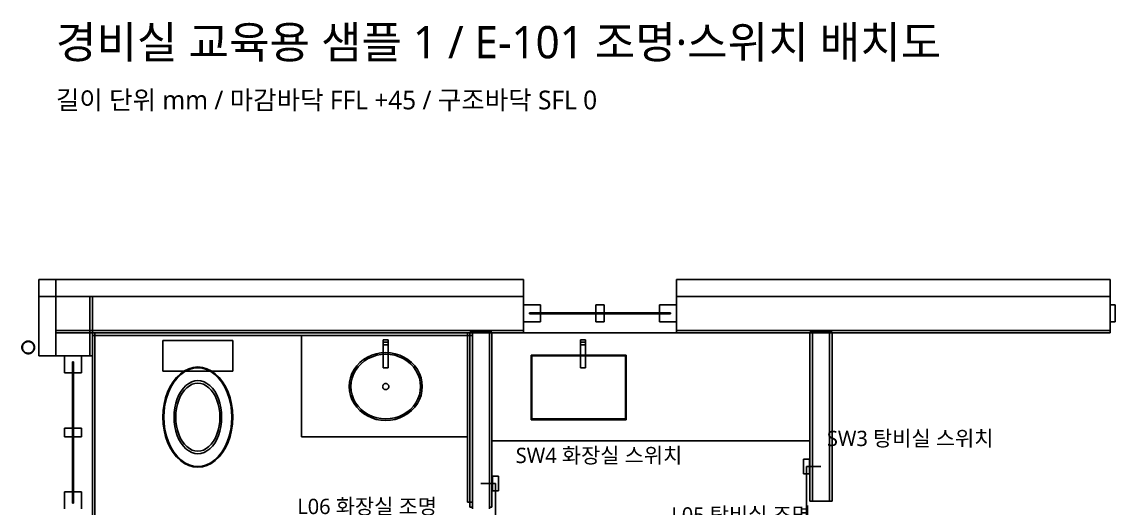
# Model space of a CAD drawing. Header units: millimetres. Extents: x -200 to 11713, y -1113 to 5614.
# Drawn here: x -200 to 6230, y 2755 to 5614 of the extents above; entities that cross this region are included whole.
import ezdxf

# ---------------------------------------------------------------- set-up
doc = ezdxf.new("R2010")
doc.units = ezdxf.units.MM
for name, color, linetype in [('BUILDING', 8, 'Continuous'), ('CIRCUIT', 3, 'Continuous'), ('LIGHT', 2, 'Continuous'), ('TEXT', 7, 'Continuous')]:
    doc.layers.add(name, color=color, linetype=linetype)
doc.styles.add('KOREAN', font='malgun.ttf')

msp = doc.modelspace()

# ---------------------------------------------------------------- linework, layer by layer
at = {"layer": 'BUILDING'}
for p, q in [((-100, 4100), (-51.515, 4100)), ((-100, 4048.485), (-100, 4100)), ((-51.515, 4100), (0, 4100)), ((0, 4100), (1333.333, 4100)), ((0, 4048.485), (0, 4100)), ((0, 4100), (0, 4051.515)), ((0, 4051.515), (0, 4000)), ((1333.333, 4100), (2750, 4100)), ((2750, 4100), (2750, 4051.515)), ((2750, 4051.515), (2750, 4000)), ((3650, 4100), (4886.364, 4100)), ((3650, 4048.485), (3650, 4100)), ((4886.364, 4100), (6200, 4100)), ((6200, 4100), (6200, 4051.515)), ((6200, 4051.515), (6200, 4000)), ((-100, 4000), (-100, 4048.485)), ((-100, 4000), (-51.515, 4000)), ((-100, 3819.697), (-100, 4000)), ((-48.485, 4000), (-100, 4000)), ((-51.515, 4000), (0, 4000)), ((0, 4000), (-48.485, 4000)), ((0, 4000), (0, 4048.485)), ((0, 4000), (1352.459, 4000)), ((0, 3898.361), (0, 4000)), ((0, 4000), (98.361, 4000)), ((0, 3822.131), (0, 4000)), ((1416.667, 4000), (0, 4000)), ((0, 4000), (0, 3830.303)), ((98.361, 4000), (200, 4000)), ((200, 4000), (200, 3827.869)), ((200, 4000), (207.263, 4000)), ((200, 3819.468), (200, 4000)), ((207.263, 4000), (215, 4000)), ((215, 4000), (215, 3830.533)), ((1352.459, 4000), (2750, 4000)), ((2750, 4000), (1416.667, 4000)), ((2750, 4000), (2750, 3901.639)), ((3650, 4000), (3650, 4048.485)), ((3650, 4000), (4904.098, 4000)), ((3650, 3898.361), (3650, 4000)), ((4963.636, 4000), (3650, 4000)), ((4904.098, 4000), (6200, 4000)), ((6200, 4000), (4963.636, 4000)), ((6200, 4000), (6200, 3901.639)), ((2750, 3950), (2831.818, 3950)), ((2750, 3950), (2750, 3875)), ((2831.818, 3950), (2850, 3950)), ((2850, 3950), (2850, 3930)), ((2850, 3850), (2850, 3930)), ((3175, 3950), (3185, 3950)), ((3175, 3950), (3175, 3870)), ((3225, 3950), (3185, 3950)), ((3225, 3950), (3225, 3930)), ((3225, 3850), (3225, 3930)), ((3550, 3950), (3622.727, 3950)), ((3550, 3950), (3550, 3870)), ((3622.727, 3950), (3650, 3950)), ((3650, 3950), (3650, 3925)), ((3650, 3850), (3650, 3925)), ((6200, 3950), (6225.714, 3950)), ((6200, 3950), (6200, 3890)), ((6225.714, 3950), (6230, 3950)), ((6230, 3950), (6230, 3935.294)), ((6230, 3850), (6230, 3935.294)), ((0, 3800), (0, 3898.361)), ((2750, 3901.639), (2750, 3800)), ((2750, 3850), (2750, 3875)), ((2785, 3903), (2979.646, 3903)), ((2785, 3898.407), (2785, 3903)), ((2785, 3897), (2785, 3898.407)), ((3420.354, 3897), (2785, 3897)), ((2979.646, 3903), (3615, 3903)), ((3175, 3850), (3175, 3870)), ((3615, 3897), (3420.354, 3897)), ((3550, 3850), (3550, 3870)), ((3615, 3903), (3615, 3901.593)), ((3615, 3901.593), (3615, 3897)), ((3650, 3800), (3650, 3898.361)), ((6200, 3901.639), (6200, 3800)), ((6200, 3850), (6200, 3890)), ((-100, 3650), (-100, 3819.697)), ((0, 3830.303), (0, 3650)), ((0, 3650), (0, 3822.131)), ((1397.541, 3800), (0, 3800)), ((0, 3800), (1331.531, 3800)), ((0, 3792.263), (0, 3800)), ((200, 3827.869), (200, 3650)), ((200, 3650), (200, 3819.468)), ((215, 3830.533), (215, 3650)), ((1331.531, 3800), (2750, 3800)), ((2750, 3800), (1397.541, 3800)), ((2750, 3850), (2831.818, 3850)), ((2750, 3800), (2750, 3792.737)), ((2850, 3850), (2831.818, 3850)), ((3185, 3850), (3175, 3850)), ((3225, 3850), (3185, 3850)), ((3550, 3850), (3622.727, 3850)), ((3650, 3850), (3622.727, 3850)), ((4945.902, 3800), (3650, 3800)), ((3650, 3800), (4884.692, 3800)), ((3650, 3792.263), (3650, 3800)), ((4884.692, 3800), (6200, 3800)), ((6200, 3800), (4945.902, 3800)), ((6200, 3850), (6225.714, 3850)), ((6200, 3800), (6200, 3792.737)), ((6230, 3850), (6225.714, 3850)), ((-187.228, 3728.085), (-185.329, 3729.751)), ((-185.329, 3729.751), (-183.351, 3731.072)), ((-183.351, 3731.072), (-181.25, 3732.476)), ((-179.75, 3729.878), (-181.569, 3728.662)), ((-181.25, 3732.476), (-179.117, 3733.528)), ((-177.665, 3730.906), (-179.75, 3729.878)), ((-179.117, 3733.528), (-176.851, 3734.645)), ((-175.703, 3731.874), (-177.665, 3730.906)), ((-176.851, 3734.645), (-174.599, 3735.41)), ((-173.501, 3732.621), (-175.703, 3731.874)), ((-174.599, 3735.41), (-172.206, 3736.222)), ((-171.429, 3733.325), (-173.501, 3732.621)), ((-172.206, 3736.222), (-169.873, 3736.686)), ((-169.149, 3733.778), (-171.429, 3733.325)), ((-169.873, 3736.686), (-167.395, 3737.179)), ((-167.003, 3734.205), (-169.149, 3733.778)), ((-167.395, 3737.179), (-165.022, 3737.335)), ((-164.683, 3734.357), (-167.003, 3734.205)), ((-165.022, 3737.335), (-162.5, 3737.5)), ((-162.5, 3734.5), (-164.683, 3734.357)), ((-162.5, 3737.5), (-160.127, 3737.344)), ((-160.18, 3734.348), (-162.5, 3734.5)), ((-157.997, 3734.205), (-160.18, 3734.348)), ((-160.127, 3737.344), (-157.605, 3737.179)), ((-155.717, 3733.751), (-157.997, 3734.205)), ((-157.605, 3737.179), (-155.273, 3736.715)), ((-153.571, 3733.325), (-155.717, 3733.751)), ((-155.273, 3736.715), (-152.794, 3736.222)), ((-151.369, 3732.577), (-153.571, 3733.325)), ((-152.794, 3736.222), (-150.542, 3735.458)), ((-149.297, 3731.874), (-151.369, 3732.577)), ((-150.542, 3735.458), (-148.149, 3734.645)), ((-147.212, 3730.846), (-149.297, 3731.874)), ((-148.149, 3734.645), (-146.016, 3733.594)), ((-145.25, 3729.878), (-147.212, 3730.846)), ((-146.016, 3733.594), (-143.75, 3732.476)), ((-143.317, 3728.586), (-145.25, 3729.878)), ((-143.75, 3732.476), (-141.773, 3731.155)), ((-141.773, 3731.155), (-139.671, 3729.751)), ((-139.671, 3729.751), (-137.883, 3728.183)), ((0, 3785), (0, 3792.263)), ((1418.469, 3785), (0, 3785)), ((215, 3770), (224.094, 3770)), ((215, 3065.187), (215, 3770)), ((224.094, 3770), (230, 3770)), ((230, 3785), (1557.687, 3785)), ((230, 3779.094), (230, 3785)), ((230, 3770), (230, 3779.094)), ((230, 3770), (230, 2684.813)), ((1092.313, 3770), (230, 3770)), ((1040, 3740), (630, 3740)), ((630, 3740), (630, 3560)), ((1040, 3560), (1040, 3740)), ((2420, 3770), (1092.313, 3770)), ((2750, 3785), (1418.469, 3785)), ((2420, 3770), (1445, 3770)), ((1445, 3770), (1445, 3175)), ((1557.687, 3785), (2420, 3785)), ((1955, 3745), (1925, 3745)), ((1925, 3745), (1925, 3715)), ((1955, 3730), (1925, 3730)), ((1925, 3730), (1925, 3580)), ((1955, 3715), (1955, 3745)), ((1955, 3580), (1955, 3730)), ((2420, 3785), (2420, 3775.906)), ((2420, 3775.906), (2420, 3770)), ((2420, 3770), (2438.188, 3770)), ((2420, 3384.125), (2420, 3770)), ((2420, 3175), (2420, 3770)), ((2435, 3260.384), (2435, 3790)), ((2435, 3790), (2442.287, 3790)), ((2438.188, 3770), (2450, 3770)), ((2442.287, 3790), (2450, 3790)), ((2450, 3790), (2499.342, 3790)), ((2450, 3263.158), (2450, 3790)), ((2450, 3790), (2450, 3289.616)), ((2450, 3770), (2450, 3175.875)), ((2499.342, 3790), (2550, 3790)), ((2550, 3790), (2550, 3276.842)), ((2550, 3790), (2557.287, 3790)), ((2550, 3260.384), (2550, 3790)), ((2557.287, 3790), (2565, 3790)), ((2565, 3790), (2565, 3289.616)), ((4435, 3785), (2565, 3785)), ((2565, 3785), (2565, 3150)), ((4435, 3785), (2565, 3785)), ((2565, 3785), (2565, 3150)), ((2750, 3792.737), (2750, 3785)), ((3115, 3745), (3085, 3745)), ((3085, 3745), (3085, 3715)), ((3115, 3730), (3085, 3730)), ((3085, 3730), (3085, 3580)), ((3115, 3715), (3115, 3745)), ((3115, 3580), (3115, 3730)), ((3650, 3785), (3650, 3792.263)), ((4965.308, 3785), (3650, 3785)), ((4435, 3278.381), (4435, 3790)), ((4435, 3790), (4442.287, 3790)), ((4435, 3150), (4435, 3785)), ((4435, 3150), (4435, 3785)), ((4442.287, 3790), (4450, 3790)), ((4450, 3285.954), (4450, 3790)), ((4450, 3790), (4499.342, 3790)), ((4450, 3790), (4450, 3306.619)), ((4499.342, 3790), (4550, 3790)), ((4550, 3790), (4550, 3299.046)), ((4550, 3790), (4557.287, 3790)), ((4550, 3278.381), (4550, 3790)), ((4557.287, 3790), (4565, 3790)), ((4565, 3790), (4565, 3306.619)), ((6200, 3785), (4965.308, 3785)), ((6200, 3792.737), (6200, 3785)), ((-200, 3700), (-199.844, 3702.373)), ((-199.835, 3697.479), (-200, 3700)), ((-199.844, 3702.373), (-199.679, 3704.895)), ((-199.679, 3695.105), (-199.835, 3697.479)), ((-199.679, 3704.895), (-199.215, 3707.227)), ((-199.186, 3692.627), (-199.679, 3695.105)), ((-199.215, 3707.227), (-198.722, 3709.706)), ((-198.722, 3690.294), (-199.186, 3692.627)), ((-198.722, 3709.706), (-197.958, 3711.958)), ((-197.91, 3687.901), (-198.722, 3690.294)), ((-197.958, 3711.958), (-197.145, 3714.351)), ((-197.145, 3685.649), (-197.91, 3687.901)), ((-197.145, 3714.351), (-196.094, 3716.484)), ((-196.028, 3683.383), (-197.145, 3685.649)), ((-196.848, 3702.32), (-197, 3700)), ((-197, 3700), (-196.857, 3697.817)), ((-196.857, 3697.817), (-196.705, 3695.497)), ((-196.705, 3704.503), (-196.848, 3702.32)), ((-196.251, 3706.783), (-196.705, 3704.503)), ((-196.705, 3695.497), (-196.278, 3693.351)), ((-196.278, 3693.351), (-195.824, 3691.071)), ((-195.824, 3708.929), (-196.251, 3706.783)), ((-196.094, 3716.484), (-194.976, 3718.75)), ((-194.976, 3681.25), (-196.028, 3683.383)), ((-195.077, 3711.131), (-195.824, 3708.929)), ((-195.824, 3691.071), (-195.121, 3688.999)), ((-195.121, 3688.999), (-194.374, 3686.797)), ((-194.374, 3713.202), (-195.077, 3711.131)), ((-194.976, 3718.75), (-193.655, 3720.728)), ((-193.572, 3679.149), (-194.976, 3681.25)), ((-193.346, 3715.288), (-194.374, 3713.202)), ((-194.374, 3686.797), (-193.406, 3684.835)), ((-193.655, 3720.728), (-192.251, 3722.829)), ((-192.251, 3677.171), (-193.572, 3679.149)), ((-193.406, 3684.835), (-192.378, 3682.75)), ((-192.378, 3717.25), (-193.346, 3715.288)), ((-191.086, 3719.183), (-192.378, 3717.25)), ((-192.378, 3682.75), (-191.162, 3680.931)), ((-192.251, 3722.829), (-190.683, 3724.617)), ((-190.585, 3675.272), (-192.251, 3677.171)), ((-191.162, 3680.931), (-189.871, 3678.998)), ((-189.871, 3721.002), (-191.086, 3719.183)), ((-190.683, 3724.617), (-189.017, 3726.516)), ((-189.017, 3673.484), (-190.585, 3675.272)), ((-188.338, 3722.75), (-189.871, 3721.002)), ((-189.871, 3678.998), (-188.428, 3677.353)), ((-189.017, 3726.516), (-187.228, 3728.085)), ((-187.117, 3671.817), (-189.017, 3673.484)), ((-188.428, 3677.353), (-186.895, 3675.605)), ((-186.895, 3724.395), (-188.338, 3722.75)), ((-185.329, 3670.249), (-187.117, 3671.817)), ((-185.147, 3725.928), (-186.895, 3724.395)), ((-186.895, 3675.605), (-185.25, 3674.162)), ((-183.227, 3668.845), (-185.329, 3670.249)), ((-185.25, 3674.162), (-183.502, 3672.629)), ((-183.502, 3727.371), (-185.147, 3725.928)), ((-181.569, 3728.662), (-183.502, 3727.371)), ((-183.502, 3672.629), (-181.683, 3671.414)), ((-181.25, 3667.524), (-183.227, 3668.845)), ((-181.683, 3671.414), (-179.75, 3670.122)), ((-178.984, 3666.406), (-181.25, 3667.524)), ((-179.75, 3670.122), (-177.788, 3669.154)), ((-176.851, 3665.354), (-178.984, 3666.406)), ((-177.788, 3669.154), (-175.703, 3668.126)), ((-174.458, 3664.542), (-176.851, 3665.354)), ((-175.703, 3668.126), (-173.631, 3667.423)), ((-173.631, 3667.423), (-171.429, 3666.676)), ((-171.429, 3666.676), (-169.283, 3666.249)), ((-169.283, 3666.249), (-167.003, 3665.795)), ((-167.003, 3665.795), (-164.82, 3665.652)), ((-164.82, 3665.652), (-162.5, 3665.5)), ((-162.5, 3665.5), (-160.317, 3665.643)), ((-160.317, 3665.643), (-157.997, 3665.795)), ((-157.997, 3665.795), (-155.851, 3666.222)), ((-155.851, 3666.222), (-153.571, 3666.676)), ((-153.571, 3666.676), (-151.499, 3667.379)), ((-151.499, 3667.379), (-149.297, 3668.126)), ((-148.149, 3665.354), (-150.401, 3664.59)), ((-149.297, 3668.126), (-147.335, 3669.094)), ((-145.883, 3666.472), (-148.149, 3665.354)), ((-147.335, 3669.094), (-145.25, 3670.122)), ((-143.75, 3667.524), (-145.883, 3666.472)), ((-145.25, 3670.122), (-143.431, 3671.338)), ((-141.649, 3668.928), (-143.75, 3667.524)), ((-143.431, 3671.338), (-141.498, 3672.629)), ((-141.498, 3727.371), (-143.317, 3728.586)), ((-139.671, 3670.249), (-141.649, 3668.928)), ((-139.75, 3725.838), (-141.498, 3727.371)), ((-141.498, 3672.629), (-139.853, 3674.072)), ((-139.853, 3674.072), (-138.105, 3675.605)), ((-138.105, 3724.395), (-139.75, 3725.838)), ((-137.772, 3671.915), (-139.671, 3670.249)), ((-136.572, 3722.647), (-138.105, 3724.395)), ((-138.105, 3675.605), (-136.662, 3677.25)), ((-137.883, 3728.183), (-135.983, 3726.516)), ((-135.983, 3673.484), (-137.772, 3671.915)), ((-136.662, 3677.25), (-135.129, 3678.998)), ((-135.129, 3721.002), (-136.572, 3722.647)), ((-135.983, 3726.516), (-134.415, 3724.728)), ((-134.317, 3675.383), (-135.983, 3673.484)), ((-133.838, 3719.069), (-135.129, 3721.002)), ((-135.129, 3678.998), (-133.914, 3680.817)), ((-134.415, 3724.728), (-132.749, 3722.829)), ((-132.749, 3677.171), (-134.317, 3675.383)), ((-133.914, 3680.817), (-132.622, 3682.75)), ((-132.622, 3717.25), (-133.838, 3719.069)), ((-132.749, 3722.829), (-131.428, 3720.851)), ((-131.345, 3679.273), (-132.749, 3677.171)), ((-131.594, 3715.165), (-132.622, 3717.25)), ((-132.622, 3682.75), (-131.654, 3684.712)), ((-131.654, 3684.712), (-130.626, 3686.797)), ((-130.626, 3713.202), (-131.594, 3715.165)), ((-131.428, 3720.851), (-130.024, 3718.75)), ((-130.024, 3681.25), (-131.345, 3679.273)), ((-129.879, 3711.001), (-130.626, 3713.202)), ((-130.626, 3686.797), (-129.923, 3688.869)), ((-130.024, 3718.75), (-128.972, 3716.617)), ((-128.906, 3683.516), (-130.024, 3681.25)), ((-129.923, 3688.869), (-129.176, 3691.071)), ((-129.176, 3708.929), (-129.879, 3711.001)), ((-128.722, 3706.649), (-129.176, 3708.929)), ((-129.176, 3691.071), (-128.749, 3693.217)), ((-128.972, 3716.617), (-127.855, 3714.351)), ((-127.855, 3685.649), (-128.906, 3683.516)), ((-128.749, 3693.217), (-128.295, 3695.497)), ((-128.295, 3704.503), (-128.722, 3706.649)), ((-128.143, 3702.183), (-128.295, 3704.503)), ((-128.295, 3695.497), (-128.152, 3697.68)), ((-128.152, 3697.68), (-128, 3700)), ((-128, 3700), (-128.143, 3702.183)), ((-127.855, 3714.351), (-127.09, 3712.099)), ((-127.042, 3688.042), (-127.855, 3685.649)), ((-127.09, 3712.099), (-126.278, 3709.706)), ((-126.278, 3690.294), (-127.042, 3688.042)), ((-126.278, 3709.706), (-125.814, 3707.373)), ((-125.785, 3692.773), (-126.278, 3690.294)), ((-125.814, 3707.373), (-125.321, 3704.895)), ((-125.321, 3695.105), (-125.785, 3692.773)), ((-125.321, 3704.895), (-125.165, 3702.522)), ((-125.156, 3697.627), (-125.321, 3695.105)), ((-125.165, 3702.522), (-125, 3700)), ((-125, 3700), (-125.156, 3697.627)), ((1911.937, 3668.289), (1884.354, 3663.185)), ((1940, 3670), (1911.937, 3668.289)), ((1925, 3715), (1955, 3715)), ((1968.063, 3668.289), (1940, 3670)), ((1995.646, 3663.185), (1968.063, 3668.289)), ((3085, 3715), (3115, 3715)), ((-172.206, 3663.778), (-174.458, 3664.542)), ((-169.727, 3663.285), (-172.206, 3663.778)), ((-167.395, 3662.821), (-169.727, 3663.285)), ((-164.873, 3662.655), (-167.395, 3662.821)), ((-162.5, 3662.5), (-164.873, 3662.655)), ((-159.978, 3662.665), (-162.5, 3662.5)), ((-157.605, 3662.821), (-159.978, 3662.665)), ((-155.127, 3663.314), (-157.605, 3662.821)), ((-152.794, 3663.778), (-155.127, 3663.314)), ((-150.401, 3664.59), (-152.794, 3663.778)), ((-48.485, 3650), (-100, 3650)), ((0, 3650), (-48.485, 3650)), ((101.639, 3650), (0, 3650)), ((50, 3650), (50, 3622.727)), ((50, 3650), (125, 3650)), ((50, 3550), (50, 3622.727)), ((97, 3615), (98.407, 3615)), ((97, 2979.646), (97, 3615)), ((98.407, 3615), (103, 3615)), ((200, 3650), (101.639, 3650)), ((103, 3615), (103, 3420.354)), ((150, 3650), (125, 3650)), ((150, 3622.727), (150, 3650)), ((150, 3550), (150, 3622.727)), ((207.737, 3650), (200, 3650)), ((215, 3650), (207.737, 3650)), ((1787.972, 3611.421), (1769.429, 3591.752)), ((1777.363, 3585.665), (1795.043, 3604.35)), ((1777.363, 3585.665), (1795.043, 3604.35)), ((1795.043, 3604.35), (1777.363, 3585.665)), ((1809.116, 3628.671), (1787.972, 3611.421)), ((1795.043, 3604.35), (1815.204, 3620.737)), ((1795.043, 3604.35), (1815.204, 3620.737)), ((1815.204, 3620.737), (1795.043, 3604.35)), ((1832.5, 3643.205), (1809.116, 3628.671)), ((1815.204, 3620.737), (1837.5, 3634.545)), ((1815.204, 3620.737), (1837.5, 3634.545)), ((1837.5, 3634.545), (1815.204, 3620.737)), ((1857.723, 3654.776), (1832.5, 3643.205)), ((1837.5, 3634.545), (1861.55, 3645.537)), ((1837.5, 3634.545), (1861.55, 3645.537)), ((1861.55, 3645.537), (1837.5, 3634.545)), ((1884.354, 3663.185), (1857.723, 3654.776)), ((1861.55, 3645.537), (1886.942, 3653.526)), ((1861.55, 3645.537), (1886.942, 3653.526)), ((1886.942, 3653.526), (1861.55, 3645.537)), ((1886.942, 3653.526), (1913.242, 3658.375)), ((1886.942, 3653.526), (1913.242, 3658.375)), ((1913.242, 3658.375), (1886.942, 3653.526)), ((1913.242, 3658.375), (1940, 3660)), ((1913.242, 3658.375), (1940, 3660)), ((1940, 3660), (1913.242, 3658.375)), ((1940, 3660), (1966.758, 3658.375)), ((1940, 3660), (1966.758, 3658.375)), ((1966.758, 3658.375), (1940, 3660)), ((1966.758, 3658.375), (1993.058, 3653.526)), ((1966.758, 3658.375), (1993.058, 3653.526)), ((1993.058, 3653.526), (1966.758, 3658.375)), ((1993.058, 3653.526), (2018.45, 3645.537)), ((1993.058, 3653.526), (2018.45, 3645.537)), ((2018.45, 3645.537), (1993.058, 3653.526)), ((2022.277, 3654.776), (1995.646, 3663.185)), ((2018.45, 3645.537), (2042.5, 3634.545)), ((2018.45, 3645.537), (2042.5, 3634.545)), ((2042.5, 3634.545), (2018.45, 3645.537)), ((2047.5, 3643.205), (2022.277, 3654.776)), ((2042.5, 3634.545), (2064.796, 3620.737)), ((2042.5, 3634.545), (2064.796, 3620.737)), ((2064.796, 3620.737), (2042.5, 3634.545)), ((2070.884, 3628.671), (2047.5, 3643.205)), ((2064.796, 3620.737), (2084.957, 3604.35)), ((2064.796, 3620.737), (2084.957, 3604.35)), ((2084.957, 3604.35), (2064.796, 3620.737)), ((2092.028, 3611.421), (2070.884, 3628.671)), ((2084.957, 3604.35), (2102.637, 3585.665)), ((2084.957, 3604.35), (2102.637, 3585.665)), ((2102.637, 3585.665), (2084.957, 3604.35)), ((2110.571, 3591.752), (2092.028, 3611.421)), ((3355, 3655), (2795, 3655)), ((2795, 3655), (2795, 3275)), ((2800, 3650), (3350, 3650)), ((2800, 3280), (2800, 3650)), ((2800, 3650), (3350, 3650)), ((2800, 3280), (2800, 3650)), ((2800, 3650), (3350, 3650)), ((2800, 3280), (2800, 3650)), ((3350, 3650), (2800, 3650)), ((2800, 3650), (2800, 3280)), ((3350, 3650), (3350, 3280)), ((3350, 3650), (3350, 3280)), ((3350, 3650), (3350, 3280)), ((3350, 3280), (3350, 3650)), ((3355, 3275), (3355, 3655)), ((50, 3550), (70, 3550)), ((150, 3550), (70, 3550)), ((630, 3560), (1040, 3560)), ((732.5, 3545.477), (710.204, 3524.039)), ((735, 3541.147), (713.248, 3520.072)), ((756.55, 3562.544), (732.5, 3545.477)), ((758.463, 3557.925), (735, 3541.147)), ((781.942, 3574.948), (756.55, 3562.544)), ((783.236, 3570.118), (758.463, 3557.925)), ((808.242, 3582.476), (781.942, 3574.948)), ((808.895, 3577.519), (783.236, 3570.118)), ((835, 3585), (808.242, 3582.476)), ((835, 3580), (808.895, 3577.519)), ((861.758, 3582.476), (835, 3585)), ((861.105, 3577.519), (835, 3580)), ((886.764, 3570.118), (861.105, 3577.519)), ((888.058, 3574.948), (861.758, 3582.476)), ((911.537, 3557.925), (886.764, 3570.118)), ((913.45, 3562.544), (888.058, 3574.948)), ((935, 3541.147), (911.537, 3557.925)), ((937.5, 3545.477), (913.45, 3562.544)), ((956.752, 3520.072), (935, 3541.147)), ((959.796, 3524.039), (937.5, 3545.477)), ((1741.366, 3546.537), (1732.326, 3521.764)), ((1753.805, 3570), (1741.366, 3546.537)), ((1741.985, 3519.176), (1750.605, 3542.71)), ((1741.985, 3519.176), (1750.605, 3542.71)), ((1750.605, 3542.71), (1741.985, 3519.176)), ((1750.605, 3542.71), (1762.465, 3565)), ((1750.605, 3542.71), (1762.465, 3565)), ((1762.465, 3565), (1750.605, 3542.71)), ((1769.429, 3591.752), (1753.805, 3570)), ((1762.465, 3565), (1777.363, 3585.665)), ((1762.465, 3565), (1777.363, 3585.665)), ((1777.363, 3585.665), (1762.465, 3565)), ((1925, 3580), (1955, 3580)), ((2102.637, 3585.665), (2117.535, 3565)), ((2102.637, 3585.665), (2117.535, 3565)), ((2117.535, 3565), (2102.637, 3585.665)), ((2126.195, 3570), (2110.571, 3591.752)), ((2117.535, 3565), (2129.395, 3542.71)), ((2117.535, 3565), (2129.395, 3542.71)), ((2129.395, 3542.71), (2117.535, 3565)), ((2138.634, 3546.537), (2126.195, 3570)), ((2129.395, 3542.71), (2138.015, 3519.176)), ((2129.395, 3542.71), (2138.015, 3519.176)), ((2138.015, 3519.176), (2129.395, 3542.71)), ((2147.674, 3521.764), (2138.634, 3546.537)), ((3085, 3580), (3115, 3580)), ((690.043, 3498.597), (672.363, 3469.585)), ((693.579, 3495.061), (676.329, 3466.541)), ((710.204, 3524.039), (690.043, 3498.597)), ((713.248, 3520.072), (693.579, 3495.061)), ((749.773, 3460.571), (765, 3476.195)), ((749.773, 3460.571), (765, 3476.195)), ((765, 3476.195), (781.424, 3488.634)), ((765, 3476.195), (781.424, 3488.634)), ((785.251, 3474.776), (770, 3463.205)), ((781.424, 3488.634), (798.765, 3497.674)), ((781.424, 3488.634), (798.765, 3497.674)), ((801.354, 3483.185), (785.251, 3474.776)), ((798.765, 3497.674), (816.726, 3503.161)), ((798.765, 3497.674), (816.726, 3503.161)), ((818.032, 3488.289), (801.354, 3483.185)), ((816.726, 3503.161), (835, 3505)), ((816.726, 3503.161), (835, 3505)), ((835, 3490), (818.032, 3488.289)), ((835, 3505), (853.274, 3503.161)), ((835, 3505), (853.274, 3503.161)), ((851.968, 3488.289), (835, 3490)), ((868.646, 3483.185), (851.968, 3488.289)), ((853.274, 3503.161), (871.235, 3497.674)), ((853.274, 3503.161), (871.235, 3497.674)), ((884.749, 3474.776), (868.646, 3483.185)), ((871.235, 3497.674), (888.576, 3488.634)), ((871.235, 3497.674), (888.576, 3488.634)), ((900, 3463.205), (884.749, 3474.776)), ((888.576, 3488.634), (905, 3476.195)), ((888.576, 3488.634), (905, 3476.195)), ((905, 3476.195), (920.227, 3460.571)), ((905, 3476.195), (920.227, 3460.571)), ((976.421, 3495.061), (956.752, 3520.072)), ((979.957, 3498.597), (959.796, 3524.039)), ((993.671, 3466.541), (976.421, 3495.061)), ((997.637, 3469.585), (979.957, 3498.597)), ((1726.839, 3496.105), (1725, 3470)), ((1732.326, 3521.764), (1726.839, 3496.105)), ((1735, 3470), (1736.754, 3494.8)), ((1735, 3470), (1736.754, 3494.8)), ((1736.754, 3494.8), (1735, 3470)), ((1736.754, 3494.8), (1741.985, 3519.176)), ((1736.754, 3494.8), (1741.985, 3519.176)), ((1741.985, 3519.176), (1736.754, 3494.8)), ((1922, 3470), (1922.154, 3472.349)), ((1922.154, 3472.349), (1922.613, 3474.659)), ((1922.613, 3474.659), (1923.37, 3476.888)), ((1923.37, 3476.888), (1924.412, 3479)), ((1924.412, 3479), (1925.72, 3480.958)), ((1925.72, 3480.958), (1927.272, 3482.728)), ((1927.272, 3482.728), (1929.042, 3484.28)), ((1929.042, 3484.28), (1931, 3485.588)), ((1931, 3485.588), (1933.112, 3486.63)), ((1933.112, 3486.63), (1935.341, 3487.387)), ((1935.341, 3487.387), (1937.651, 3487.846)), ((1937.651, 3487.846), (1940, 3488)), ((1940, 3488), (1942.349, 3487.846)), ((1942.349, 3487.846), (1944.659, 3487.387)), ((1944.659, 3487.387), (1946.888, 3486.63)), ((1946.888, 3486.63), (1949, 3485.588)), ((1949, 3485.588), (1950.958, 3484.28)), ((1950.958, 3484.28), (1952.728, 3482.728)), ((1952.728, 3482.728), (1954.28, 3480.958)), ((1954.28, 3480.958), (1955.588, 3479)), ((1955.588, 3479), (1956.63, 3476.888)), ((1956.63, 3476.888), (1957.387, 3474.659)), ((1957.387, 3474.659), (1957.846, 3472.349)), ((1957.846, 3472.349), (1958, 3470)), ((2138.015, 3519.176), (2143.246, 3494.8)), ((2138.015, 3519.176), (2143.246, 3494.8)), ((2143.246, 3494.8), (2138.015, 3519.176)), ((2143.246, 3494.8), (2145, 3470)), ((2143.246, 3494.8), (2145, 3470)), ((2145, 3470), (2143.246, 3494.8)), ((2153.161, 3496.105), (2147.674, 3521.764)), ((2155, 3470), (2153.161, 3496.105)), ((103, 3420.354), (103, 2785)), ((657.465, 3437.5), (645.605, 3402.892)), ((661.795, 3435), (650.224, 3400.978)), ((672.363, 3469.585), (657.465, 3437.5)), ((676.329, 3466.541), (661.795, 3435)), ((713.756, 3397.5), (723.931, 3420.884)), ((713.756, 3397.5), (723.931, 3420.884)), ((731.864, 3411.752), (722.417, 3390)), ((723.931, 3420.884), (736.005, 3442.028)), ((723.931, 3420.884), (736.005, 3442.028)), ((743.076, 3431.421), (731.864, 3411.752)), ((736.005, 3442.028), (749.773, 3460.571)), ((736.005, 3442.028), (749.773, 3460.571)), ((755.861, 3448.671), (743.076, 3431.421)), ((770, 3463.205), (755.861, 3448.671)), ((914.139, 3448.671), (900, 3463.205)), ((926.924, 3431.421), (914.139, 3448.671)), ((920.227, 3460.571), (933.995, 3442.028)), ((920.227, 3460.571), (933.995, 3442.028)), ((938.136, 3411.752), (926.924, 3431.421)), ((933.995, 3442.028), (946.069, 3420.884)), ((933.995, 3442.028), (946.069, 3420.884)), ((947.583, 3390), (938.136, 3411.752)), ((946.069, 3420.884), (956.244, 3397.5)), ((946.069, 3420.884), (956.244, 3397.5)), ((1008.205, 3435), (993.671, 3466.541)), ((1012.535, 3437.5), (997.637, 3469.585)), ((1019.776, 3400.978), (1008.205, 3435)), ((1024.395, 3402.892), (1012.535, 3437.5)), ((1725, 3470), (1726.839, 3443.895)), ((1726.839, 3443.895), (1732.326, 3418.236)), ((1732.326, 3418.236), (1741.366, 3393.463)), ((1736.754, 3445.2), (1735, 3470)), ((1736.754, 3445.2), (1735, 3470)), ((1735, 3470), (1736.754, 3445.2)), ((1741.985, 3420.824), (1736.754, 3445.2)), ((1741.985, 3420.824), (1736.754, 3445.2)), ((1736.754, 3445.2), (1741.985, 3420.824)), ((1750.605, 3397.29), (1741.985, 3420.824)), ((1750.605, 3397.29), (1741.985, 3420.824)), ((1741.985, 3420.824), (1750.605, 3397.29)), ((1922.154, 3467.651), (1922, 3470)), ((1922.613, 3465.341), (1922.154, 3467.651)), ((1923.37, 3463.112), (1922.613, 3465.341)), ((1924.412, 3461), (1923.37, 3463.112)), ((1925.72, 3459.042), (1924.412, 3461)), ((1927.272, 3457.272), (1925.72, 3459.042)), ((1929.042, 3455.72), (1927.272, 3457.272)), ((1931, 3454.412), (1929.042, 3455.72)), ((1933.112, 3453.37), (1931, 3454.412)), ((1935.341, 3452.613), (1933.112, 3453.37)), ((1937.651, 3452.154), (1935.341, 3452.613)), ((1940, 3452), (1937.651, 3452.154)), ((1942.349, 3452.154), (1940, 3452)), ((1944.659, 3452.613), (1942.349, 3452.154)), ((1946.888, 3453.37), (1944.659, 3452.613)), ((1949, 3454.412), (1946.888, 3453.37)), ((1950.958, 3455.72), (1949, 3454.412)), ((1952.728, 3457.272), (1950.958, 3455.72)), ((1954.28, 3459.042), (1952.728, 3457.272)), ((1955.588, 3461), (1954.28, 3459.042)), ((1956.63, 3463.112), (1955.588, 3461)), ((1957.387, 3465.341), (1956.63, 3463.112)), ((1957.846, 3467.651), (1957.387, 3465.341)), ((1958, 3470), (1957.846, 3467.651)), ((2138.015, 3420.824), (2129.395, 3397.29)), ((2138.015, 3420.824), (2129.395, 3397.29)), ((2129.395, 3397.29), (2138.015, 3420.824)), ((2143.246, 3445.2), (2138.015, 3420.824)), ((2143.246, 3445.2), (2138.015, 3420.824)), ((2138.015, 3420.824), (2143.246, 3445.2)), ((2138.634, 3393.463), (2147.674, 3418.236)), ((2145, 3470), (2143.246, 3445.2)), ((2145, 3470), (2143.246, 3445.2)), ((2143.246, 3445.2), (2145, 3470)), ((2147.674, 3418.236), (2153.161, 3443.895)), ((2153.161, 3443.895), (2155, 3470)), ((636.985, 3366.352), (631.754, 3328.505)), ((641.815, 3365.058), (636.711, 3327.853)), ((645.605, 3402.892), (636.985, 3366.352)), ((650.224, 3400.978), (641.815, 3365.058)), ((696.198, 3318.063), (699.77, 3345.646)), ((696.198, 3318.063), (699.77, 3345.646)), ((699.77, 3345.646), (705.657, 3372.277)), ((699.77, 3345.646), (705.657, 3372.277)), ((705.657, 3372.277), (713.756, 3397.5)), ((705.657, 3372.277), (713.756, 3397.5)), ((714.896, 3366.537), (709.43, 3341.764)), ((722.417, 3390), (714.896, 3366.537)), ((955.104, 3366.537), (947.583, 3390)), ((960.57, 3341.764), (955.104, 3366.537)), ((956.244, 3397.5), (964.343, 3372.277)), ((956.244, 3397.5), (964.343, 3372.277)), ((964.343, 3372.277), (970.23, 3345.646)), ((964.343, 3372.277), (970.23, 3345.646)), ((970.23, 3345.646), (973.802, 3318.063)), ((970.23, 3345.646), (973.802, 3318.063)), ((1028.185, 3365.058), (1019.776, 3400.978)), ((1033.015, 3366.352), (1024.395, 3402.892)), ((1033.289, 3327.853), (1028.185, 3365.058)), ((1038.246, 3328.505), (1033.015, 3366.352)), ((1741.366, 3393.463), (1753.805, 3370)), ((1762.465, 3375), (1750.605, 3397.29)), ((1762.465, 3375), (1750.605, 3397.29)), ((1750.605, 3397.29), (1762.465, 3375)), ((1753.805, 3370), (1769.429, 3348.248)), ((1777.363, 3354.335), (1762.465, 3375)), ((1777.363, 3354.335), (1762.465, 3375)), ((1762.465, 3375), (1777.363, 3354.335)), ((1769.429, 3348.248), (1787.972, 3328.579)), ((1795.043, 3335.65), (1777.363, 3354.335)), ((1795.043, 3335.65), (1777.363, 3354.335)), ((1777.363, 3354.335), (1795.043, 3335.65)), ((2102.637, 3354.335), (2084.957, 3335.65)), ((2102.637, 3354.335), (2084.957, 3335.65)), ((2084.957, 3335.65), (2102.637, 3354.335)), ((2092.028, 3328.579), (2110.571, 3348.248)), ((2117.535, 3375), (2102.637, 3354.335)), ((2117.535, 3375), (2102.637, 3354.335)), ((2102.637, 3354.335), (2117.535, 3375)), ((2110.571, 3348.248), (2126.195, 3370)), ((2129.395, 3397.29), (2117.535, 3375)), ((2129.395, 3397.29), (2117.535, 3375)), ((2117.535, 3375), (2129.395, 3397.29)), ((2126.195, 3370), (2138.634, 3393.463)), ((2420, 2790), (2420, 3384.125)), ((631.754, 3328.505), (630, 3290)), ((630, 3290), (631.754, 3251.495)), ((636.711, 3327.853), (635, 3290)), ((635, 3290), (636.711, 3252.147)), ((695, 3290), (696.198, 3318.063)), ((695, 3290), (696.198, 3318.063)), ((696.198, 3261.937), (695, 3290)), ((696.198, 3261.937), (695, 3290)), ((706.112, 3316.105), (705, 3290)), ((705, 3290), (706.112, 3263.895)), ((709.43, 3341.764), (706.112, 3316.105)), ((963.888, 3316.105), (960.57, 3341.764)), ((965, 3290), (963.888, 3316.105)), ((963.888, 3263.895), (965, 3290)), ((973.802, 3318.063), (975, 3290)), ((973.802, 3318.063), (975, 3290)), ((975, 3290), (973.802, 3261.937)), ((975, 3290), (973.802, 3261.937)), ((1035, 3290), (1033.289, 3327.853)), ((1033.289, 3252.147), (1035, 3290)), ((1040, 3290), (1038.246, 3328.505)), ((1038.246, 3251.495), (1040, 3290)), ((1787.972, 3328.579), (1809.116, 3311.329)), ((1815.204, 3319.263), (1795.043, 3335.65)), ((1815.204, 3319.263), (1795.043, 3335.65)), ((1795.043, 3335.65), (1815.204, 3319.263)), ((1809.116, 3311.329), (1832.5, 3296.795)), ((1837.5, 3305.455), (1815.204, 3319.263)), ((1837.5, 3305.455), (1815.204, 3319.263)), ((1815.204, 3319.263), (1837.5, 3305.455)), ((1832.5, 3296.795), (1857.723, 3285.224)), ((1861.55, 3294.463), (1837.5, 3305.455)), ((1861.55, 3294.463), (1837.5, 3305.455)), ((1837.5, 3305.455), (1861.55, 3294.463)), ((1857.723, 3285.224), (1884.354, 3276.815)), ((1886.942, 3286.474), (1861.55, 3294.463)), ((1886.942, 3286.474), (1861.55, 3294.463)), ((1861.55, 3294.463), (1886.942, 3286.474)), ((1913.242, 3281.625), (1886.942, 3286.474)), ((1913.242, 3281.625), (1886.942, 3286.474)), ((1886.942, 3286.474), (1913.242, 3281.625)), ((1940, 3280), (1913.242, 3281.625)), ((1940, 3280), (1913.242, 3281.625)), ((1913.242, 3281.625), (1940, 3280)), ((1966.758, 3281.625), (1940, 3280)), ((1966.758, 3281.625), (1940, 3280)), ((1940, 3280), (1966.758, 3281.625)), ((1993.058, 3286.474), (1966.758, 3281.625)), ((1993.058, 3286.474), (1966.758, 3281.625)), ((1966.758, 3281.625), (1993.058, 3286.474)), ((2018.45, 3294.463), (1993.058, 3286.474)), ((2018.45, 3294.463), (1993.058, 3286.474)), ((1993.058, 3286.474), (2018.45, 3294.463)), ((1995.646, 3276.815), (2022.277, 3285.224)), ((2042.5, 3305.455), (2018.45, 3294.463)), ((2042.5, 3305.455), (2018.45, 3294.463)), ((2018.45, 3294.463), (2042.5, 3305.455)), ((2022.277, 3285.224), (2047.5, 3296.795)), ((2064.796, 3319.263), (2042.5, 3305.455)), ((2064.796, 3319.263), (2042.5, 3305.455)), ((2042.5, 3305.455), (2064.796, 3319.263)), ((2047.5, 3296.795), (2070.884, 3311.329)), ((2084.957, 3335.65), (2064.796, 3319.263)), ((2084.957, 3335.65), (2064.796, 3319.263)), ((2064.796, 3319.263), (2084.957, 3335.65)), ((2070.884, 3311.329), (2092.028, 3328.579)), ((2450, 3289.616), (2450, 2760)), ((2565, 3289.616), (2565, 2760)), ((3350, 3280), (2800, 3280)), ((3350, 3280), (2800, 3280)), ((3350, 3280), (2800, 3280)), ((2800, 3280), (3350, 3280)), ((4450, 3306.619), (4450, 2795)), ((4450, 2795), (4450, 3285.954)), ((4550, 3299.046), (4550, 2795)), ((4565, 3306.619), (4565, 2795)), ((50, 3225), (50, 3185)), ((50, 3225), (130, 3225)), ((150, 3225), (130, 3225)), ((150, 3225), (150, 3185)), ((631.754, 3251.495), (636.985, 3213.648)), ((636.711, 3252.147), (641.815, 3214.942)), ((699.77, 3234.354), (696.198, 3261.937)), ((699.77, 3234.354), (696.198, 3261.937)), ((705.657, 3207.723), (699.77, 3234.354)), ((705.657, 3207.723), (699.77, 3234.354)), ((706.112, 3263.895), (709.43, 3238.236)), ((709.43, 3238.236), (714.896, 3213.463)), ((955.104, 3213.463), (960.57, 3238.236)), ((960.57, 3238.236), (963.888, 3263.895)), ((970.23, 3234.354), (964.343, 3207.723)), ((970.23, 3234.354), (964.343, 3207.723)), ((973.802, 3261.937), (970.23, 3234.354)), ((973.802, 3261.937), (970.23, 3234.354)), ((1028.185, 3214.942), (1033.289, 3252.147)), ((1033.015, 3213.648), (1038.246, 3251.495)), ((1884.354, 3276.815), (1911.937, 3271.711)), ((1911.937, 3271.711), (1940, 3270)), ((1940, 3270), (1968.063, 3271.711)), ((1968.063, 3271.711), (1995.646, 3276.815)), ((2435, 2760), (2435, 3260.384)), ((2450, 2750), (2450, 3263.158)), ((2550, 3276.842), (2550, 2750)), ((2550, 2760), (2550, 3260.384)), ((2795, 3275), (3355, 3275)), ((4435, 2795), (4435, 3278.381)), ((4550, 2795), (4550, 3278.381)), ((50, 3185), (50, 3175)), ((50, 3175), (70, 3175)), ((150, 3175), (70, 3175)), ((150, 3175), (150, 3185)), ((636.985, 3213.648), (645.605, 3177.108)), ((641.815, 3214.942), (650.224, 3179.022)), ((645.605, 3177.108), (657.465, 3142.5)), ((650.224, 3179.022), (661.795, 3145)), ((713.756, 3182.5), (705.657, 3207.723)), ((713.756, 3182.5), (705.657, 3207.723)), ((723.931, 3159.116), (713.756, 3182.5)), ((723.931, 3159.116), (713.756, 3182.5)), ((714.896, 3213.463), (722.417, 3190)), ((722.417, 3190), (731.864, 3168.248)), ((736.005, 3137.972), (723.931, 3159.116)), ((736.005, 3137.972), (723.931, 3159.116)), ((731.864, 3168.248), (743.076, 3148.579)), ((926.924, 3148.579), (938.136, 3168.248)), ((946.069, 3159.116), (933.995, 3137.972)), ((946.069, 3159.116), (933.995, 3137.972)), ((938.136, 3168.248), (947.583, 3190)), ((956.244, 3182.5), (946.069, 3159.116)), ((956.244, 3182.5), (946.069, 3159.116)), ((947.583, 3190), (955.104, 3213.463)), ((964.343, 3207.723), (956.244, 3182.5)), ((964.343, 3207.723), (956.244, 3182.5)), ((1008.205, 3145), (1019.776, 3179.022)), ((1012.535, 3142.5), (1024.395, 3177.108)), ((1019.776, 3179.022), (1028.185, 3214.942)), ((1024.395, 3177.108), (1033.015, 3213.648)), ((1445, 3175), (2420, 3175)), ((2450, 3175.875), (2450, 2790)), ((657.465, 3142.5), (672.363, 3110.415)), ((661.795, 3145), (676.329, 3113.459)), ((672.363, 3110.415), (690.043, 3081.403)), ((676.329, 3113.459), (693.579, 3084.939)), ((749.773, 3119.429), (736.005, 3137.972)), ((749.773, 3119.429), (736.005, 3137.972)), ((743.076, 3148.579), (755.861, 3131.329)), ((765, 3103.805), (749.773, 3119.429)), ((765, 3103.805), (749.773, 3119.429)), ((755.861, 3131.329), (770, 3116.795)), ((781.424, 3091.366), (765, 3103.805)), ((781.424, 3091.366), (765, 3103.805)), ((770, 3116.795), (785.251, 3105.224)), ((798.765, 3082.326), (781.424, 3091.366)), ((798.765, 3082.326), (781.424, 3091.366)), ((785.251, 3105.224), (801.354, 3096.815)), ((801.354, 3096.815), (818.032, 3091.711)), ((818.032, 3091.711), (835, 3090)), ((835, 3090), (851.968, 3091.711)), ((851.968, 3091.711), (868.646, 3096.815)), ((868.646, 3096.815), (884.749, 3105.224)), ((888.576, 3091.366), (871.235, 3082.326)), ((888.576, 3091.366), (871.235, 3082.326)), ((884.749, 3105.224), (900, 3116.795)), ((905, 3103.805), (888.576, 3091.366)), ((905, 3103.805), (888.576, 3091.366)), ((900, 3116.795), (914.139, 3131.329)), ((920.227, 3119.429), (905, 3103.805)), ((920.227, 3119.429), (905, 3103.805)), ((914.139, 3131.329), (926.924, 3148.579)), ((933.995, 3137.972), (920.227, 3119.429)), ((933.995, 3137.972), (920.227, 3119.429)), ((976.421, 3084.939), (993.671, 3113.459)), ((979.957, 3081.403), (997.637, 3110.415)), ((993.671, 3113.459), (1008.205, 3145)), ((997.637, 3110.415), (1012.535, 3142.5)), ((2565, 3150), (4435, 3150)), ((2565, 3150), (4435, 3150)), ((215, 1980), (215, 3065.187)), ((690.043, 3081.403), (710.204, 3055.961)), ((693.579, 3084.939), (713.248, 3059.928)), ((710.204, 3055.961), (732.5, 3034.523)), ((713.248, 3059.928), (735, 3038.853)), ((732.5, 3034.523), (756.55, 3017.456)), ((735, 3038.853), (758.463, 3022.075)), ((816.726, 3076.839), (798.765, 3082.326)), ((816.726, 3076.839), (798.765, 3082.326)), ((835, 3075), (816.726, 3076.839)), ((835, 3075), (816.726, 3076.839)), ((853.274, 3076.839), (835, 3075)), ((853.274, 3076.839), (835, 3075)), ((871.235, 3082.326), (853.274, 3076.839)), ((871.235, 3082.326), (853.274, 3076.839)), ((911.537, 3022.075), (935, 3038.853)), ((913.45, 3017.456), (937.5, 3034.523)), ((935, 3038.853), (956.752, 3059.928)), ((937.5, 3034.523), (959.796, 3055.961)), ((956.752, 3059.928), (976.421, 3084.939)), ((959.796, 3055.961), (979.957, 3081.403)), ((97, 2785), (97, 2979.646)), ((756.55, 3017.456), (781.942, 3005.052)), ((758.463, 3022.075), (783.236, 3009.882)), ((781.942, 3005.052), (808.242, 2997.524)), ((783.236, 3009.882), (808.895, 3002.481)), ((808.242, 2997.524), (835, 2995)), ((808.895, 3002.481), (835, 3000)), ((835, 3000), (861.105, 3002.481)), ((835, 2995), (861.758, 2997.524)), ((861.105, 3002.481), (886.764, 3009.882)), ((861.758, 2997.524), (888.058, 3005.052)), ((886.764, 3009.882), (911.537, 3022.075)), ((888.058, 3005.052), (913.45, 3017.456)), ((50, 2850), (50, 2831.818)), ((50, 2850), (130, 2850)), ((50, 2750), (50, 2831.818)), ((150, 2850), (130, 2850)), ((150, 2831.818), (150, 2850)), ((150, 2750), (150, 2831.818)), ((101.593, 2785), (97, 2785)), ((103, 2785), (101.593, 2785)), ((2431.813, 2790), (2420, 2790)), ((2450, 2790), (2431.813, 2790)), ((4442.713, 2795), (4435, 2795)), ((4450, 2795), (4442.713, 2795)), ((4500.658, 2795), (4450, 2795)), ((4550, 2795), (4500.658, 2795)), ((4557.713, 2795), (4550, 2795)), ((4565, 2795), (4557.713, 2795)), ((2442.713, 2760), (2435, 2760)), ((2450, 2760), (2442.713, 2760)), ((2557.713, 2760), (2550, 2760)), ((2565, 2760), (2557.713, 2760))]:
    msp.add_line(p, q, dxfattribs=at)
at = {"layer": 'CIRCUIT'}
for p, q in [((4415, 2350), (4415, 3000)), ((4415, 3000), (4500, 3000)), ((4500, 3000), (4415, 3000)), ((2585, 2900), (2500, 2900)), ((2500, 2900), (2585, 2900)), ((2585, 2350), (2585, 2900))]:
    msp.add_line(p, q, dxfattribs=at)
at = {"layer": 'LIGHT'}
for points in [[(4397.5, 2957.5), (4432.5, 2957.5), (4432.5, 3042.5), (4397.5, 3042.5)], [(2567.5, 2857.5), (2602.5, 2857.5), (2602.5, 2942.5), (2567.5, 2942.5)]]:
    msp.add_lwpolyline(points, close=True, dxfattribs=at)

# ---------------------------------------------------------------- texts
at = {"layer": 'TEXT', "style": 'KOREAN'}
for s, height, p in [('경비실 교육용 샘플 1 / E-101 조명·스위치 배치도', 190, (0, 5400)), ('길이 단위 mm / 마감바닥 FFL +45 / 구조바닥 SFL 0', 110, (0, 5100)), ('SW3 탕비실 스위치', 90, (4535, 3120)), ('SW4 화장실 스위치', 90, (2705, 3020)), ('L06 화장실 조명', 90, (1420, 2720)), ('L05 탕비실 조명', 90, (3620, 2670))]:
    msp.add_text(s, height=height, dxfattribs=at).set_placement(p)

doc.saveas('drawing.dxf')
